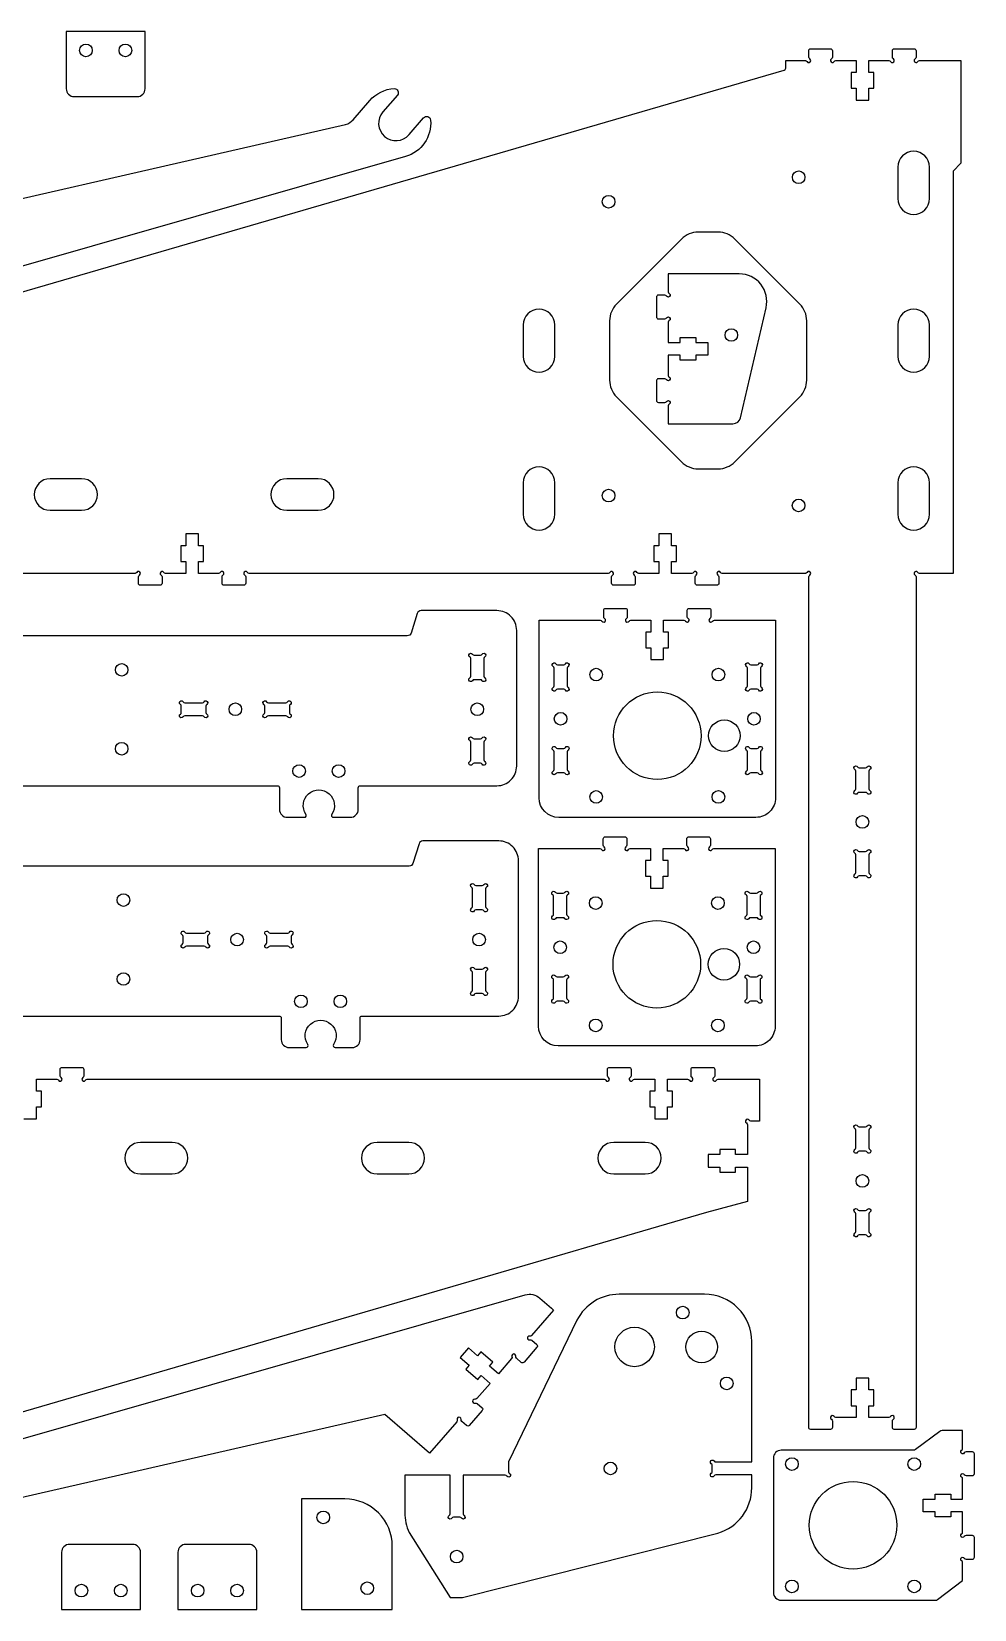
# Model space of a CAD drawing. Extents: x 22 to 872, y 44 to 444.
# Drawn here: x 248 to 487.1, y 44.5 to 444.5 of the extents above; entities that cross this region are included whole.
import ezdxf

# ---------------------------------------------------------------- set-up
doc = ezdxf.new("R2010")
doc.units = 0
doc.header["$MEASUREMENT"] = 0
doc.layers.get('0').update_dxf_attribs({"linetype": 'CONTINUOUS'})

msp = doc.modelspace()

# ---------------------------------------------------------------- linework, layer by layer
at = {"color": 0}
for points in [[(256.801881, 444.451856), (256.801881, 429.953836, 0.4142135624), (258.801881, 427.953836), (274.801881, 427.953836, 0.4142135624), (276.801881, 429.953836), (276.801881, 444.451859)], [(475.714022, 402.090239), (475.714022, 410.09024, 1), (467.714022, 410.09024), (467.714022, 402.090239, 0.9999999131)], [(394.609393, 371.123582), (394.609382, 356.094144, 0.1989123175), (396.366737, 351.851502), (412.852004, 335.366211, 0.1989124853), (417.094644, 333.608846), (422.124081, 333.608843, 0.1989124853), (426.366724, 335.3662), (442.85202, 351.851463, 0.1989123175), (444.609382, 356.094102), (444.609394, 371.123531, 0.1989123361), (442.852035, 375.366172), (426.366752, 391.851454, 0.1989123583), (422.124112, 393.608814), (417.094675, 393.608814, 0.1989123583), (412.852034, 391.851455), (396.366752, 375.366172, 0.1989123361)], [(412.482442, 361.147931), (412.482442, 362.422925), (409.48247, 362.422925), (409.48247, 357.288954, 0.2679491924), (409.73247, 356.855941, -1.3032230416), (409.049458, 356.172927, 0.2679482665), (408.616446, 356.422926), (406.982418, 356.422926, 0.4142135624), (406.482418, 355.922926), (406.482418, 350.922928, 0.4142135624), (406.982418, 350.422928), (408.616445, 350.422931, 0.2679491924), (409.049457, 350.672931, -1.3032230416), (409.732471, 349.98992, 0.2679482665), (409.482473, 349.556908), (409.48247, 345.022939), (425.892921, 345.022939, 0.3489883788), (427.841296, 346.571458), (434.300153, 374.444787, 0.4825924607), (427.48247, 383.022922), (409.48247, 383.022923), (409.48247, 378.488955, 0.2679491924), (409.73247, 378.055942, -1.3032230416), (409.049458, 377.372928, 0.2679482665), (408.616446, 377.622927), (406.982418, 377.622927, 0.4142135624), (406.482418, 377.122927), (406.482418, 372.12293, 0.4142135624), (406.982418, 371.62293), (408.616445, 371.622933, 0.2679491924), (409.049457, 371.872933, -1.3032230416), (409.732471, 371.189921, 0.2679482665), (409.482473, 370.756909), (409.48247, 365.622936), (412.482442, 365.622936), (412.482442, 366.897931), (416.48247, 366.897931), (416.48247, 365.622936), (419.48247, 365.622936), (419.48247, 362.422925), (416.48247, 362.422925), (416.48247, 361.147931)], [(380.714022, 362.090239), (380.714022, 370.09024, 1), (372.714022, 370.09024), (372.714022, 362.090239, 0.9999999131)], [(475.714022, 362.090239), (475.714022, 370.09024, 1), (467.714022, 370.09024), (467.714022, 362.090239, 0.9999999131)], [(380.714022, 322.090239), (380.714022, 330.09024, 1), (372.714022, 330.09024), (372.714022, 322.090239, 0.9999999131)], [(467.714022, 330.09024), (467.714022, 322.090239, 0.9999999131), (475.714022, 322.090239), (475.714022, 330.09024, 1)], [(260.714025, 331.090241), (252.714025, 331.090241, 0.9999999789), (252.714025, 323.090241), (260.714025, 323.090241, 0.9999999131)], [(320.714025, 331.090241), (312.714025, 331.090241, 0.9999999789), (312.714025, 323.090241), (320.714025, 323.090241, 0.9999999131)], [(414.553684, 295.665001, -0.2679491924), (414.303684, 296.098014), (414.303681, 297.732041, -0.4142135624), (414.803681, 298.232041), (419.803679, 298.232041, -0.4142135624), (420.303679, 297.732041), (420.303679, 296.098012, -0.2679482665), (420.05368, 295.665001, 1.3032230416), (420.736694, 294.981989, -0.2679491924), (421.169707, 295.231989), (436.703671, 295.231989), (436.703671, 250.231987, -0.4142136288), (431.703676, 245.231989), (381.703678, 245.231989, -0.4142135266), (376.703684, 250.231987), (376.703684, 295.231989), (392.237659, 295.231986, -0.2679482665), (392.670671, 294.981987, 1.3032230416), (393.353683, 295.665001, -0.2679491924), (393.103683, 296.098014), (393.10368, 297.732041, -0.4142135624), (393.60368, 298.232041), (398.603677, 298.232041, -0.4142135624), (399.103677, 297.732041), (399.103677, 296.098012, -0.2679482665), (398.853678, 295.665001, 1.3032230416), (399.536693, 294.981989, -0.2679491924), (399.969706, 295.231989), (405.103677, 295.231989), (405.103677, 292.232017), (403.828682, 292.232017), (403.828682, 288.231989), (405.103677, 288.231989), (405.103677, 285.231989), (408.303688, 285.231989), (408.303688, 288.231989), (409.578682, 288.231989), (409.578682, 292.232017), (408.303688, 292.232017), (408.303688, 295.231989), (413.437661, 295.231986, -0.2679482665), (413.870672, 294.981987, 1.3032230416)], [(361.830406, 280.149377), (360.262539, 280.14938, 0.2679491924), (359.829525, 279.89938, -1.3032230416), (359.146511, 280.582391, 0.2679482665), (359.39651, 281.015403), (359.39651, 285.483353, 0.2679491924), (359.14651, 285.916365, -1.3032230416), (359.829522, 286.599379, 0.2679482665), (360.262534, 286.349381), (361.830404, 286.349378, 0.2679491924), (362.263417, 286.599378, -1.3032230416), (362.946431, 285.916367, 0.2679482665), (362.696433, 285.483355), (362.69643, 281.015405, 0.2679491924), (362.94643, 280.582392, -1.3032230416), (362.263418, 279.899378, 0.2679482665)], [(383.400626, 277.481987, 0.2679482665), (382.967614, 277.731986), (381.399746, 277.731989, 0.2679491924), (380.966733, 277.481989, -1.3032230416), (380.283719, 278.165001, 0.2679482665), (380.533718, 278.598013), (380.533718, 283.065963, 0.2679491924), (380.283718, 283.498975, -1.3032230416), (380.96673, 284.181989, 0.2679482665), (381.399742, 283.931991), (382.967612, 283.931988, 0.2679491924), (383.400624, 284.181988, -1.3032230416), (384.083638, 283.498976, 0.2679482665), (383.83364, 283.065964), (383.833637, 278.598015, 0.2679491924), (384.083637, 278.165001, -1.3032230416)], [(430.439739, 283.931991), (432.007609, 283.931988, 0.2679491924), (432.440622, 284.181988, -1.3032230416), (433.123636, 283.498976, 0.2679482665), (432.873638, 283.065964), (432.873635, 278.598015, 0.2679491924), (433.123635, 278.165001, -1.3032230416), (432.440623, 277.481987, 0.2679482665), (432.007611, 277.731986), (430.439744, 277.731989, 0.2679491924), (430.00673, 277.481989, -1.3032230416), (429.323716, 278.165001, 0.2679482665), (429.573715, 278.598013), (429.573715, 283.065963, 0.2679491924), (429.323715, 283.498975, -1.3032230416), (430.006727, 284.181989, 0.2679482665)], [(291.763458, 270.749419, 0.2679482665), (291.330446, 270.999418), (286.862496, 270.999421, 0.2679491924), (286.429484, 270.749421, -1.3032230416), (285.74647, 271.432433, 0.2679482665), (285.996468, 271.865445), (285.996471, 273.433312, 0.2679491924), (285.746471, 273.866324, -1.3032230416), (286.429482, 274.549338, 0.2679482665), (286.862494, 274.29934), (291.330444, 274.29934, 0.2679491924), (291.763457, 274.54934, -1.3032230416), (292.446471, 273.866329, 0.2679482665), (292.196472, 273.433317), (292.196469, 271.865446, 0.2679491924), (292.446469, 271.432433, -1.3032230416)], [(313.646469, 271.432433, -1.3032230416), (312.963457, 270.749419, 0.2679482665), (312.530445, 270.999418), (308.062495, 270.999421, 0.2679491924), (307.629483, 270.749421, -1.3032230416), (306.946469, 271.432433, 0.2679482665), (307.196467, 271.865445), (307.19647, 273.433312, 0.2679491924), (306.94647, 273.866324, -1.3032230416), (307.629482, 274.549338, 0.2679482665), (308.062494, 274.29934), (312.530443, 274.29934, 0.2679491924), (312.963457, 274.54934, -1.3032230416), (313.646471, 273.866329, 0.2679482665), (313.396472, 273.433317), (313.396469, 271.865446, 0.2679491924)], [(360.262534, 265.149382), (361.830404, 265.149379, 0.2679491924), (362.263417, 265.399379, -1.3032230416), (362.946431, 264.716367, 0.2679482665), (362.696433, 264.283355), (362.69643, 259.815406, 0.2679491924), (362.94643, 259.382392, -1.3032230416), (362.263418, 258.699378, 0.2679482665), (361.830406, 258.949377), (360.262539, 258.94938, 0.2679491924), (359.829525, 258.69938, -1.3032230416), (359.146511, 259.382392, 0.2679482618), (359.39651, 259.815404), (359.39651, 264.283354, 0.2679491924), (359.14651, 264.716366, -1.3032230416), (359.829522, 265.39938, 0.2679482665)], [(380.283719, 256.965001, 0.2679482665), (380.533718, 257.398013), (380.533718, 261.865963, 0.2679491924), (380.283718, 262.298976, -1.3032230298), (380.96673, 262.98199, 0.2679482665), (381.399742, 262.731992), (382.967612, 262.731989, 0.2679491924), (383.400624, 262.981989, -1.3032230416), (384.083638, 262.298977, 0.2679482618), (383.83364, 261.865965), (383.833637, 257.398015, 0.2679491924), (384.083637, 256.965002, -1.3032230298), (383.400626, 256.281988, 0.2679482665), (382.967614, 256.531987), (381.399746, 256.53199, 0.2679491924), (380.966733, 256.28199, -1.3032230416)], [(432.873635, 257.398015, 0.2679491924), (433.123635, 256.965002, -1.3032230416), (432.440623, 256.281988, 0.2679482665), (432.007611, 256.531987), (430.439744, 256.53199, 0.2679491924), (430.00673, 256.28199, -1.3032230416), (429.323716, 256.965001, 0.2679482665), (429.573715, 257.398013), (429.573715, 261.865963, 0.2679491924), (429.323715, 262.298976, -1.3032230416), (430.006727, 262.98199, 0.2679482665), (430.439739, 262.731992), (432.007609, 262.731989, 0.2679491924), (432.440622, 262.981989, -1.3032230416), (433.123636, 262.298977, 0.2679482618), (432.873638, 261.865965)], [(456.814054, 257.357274, -1.3032230416), (457.497066, 258.040288, 0.2679482665), (457.930078, 257.79029), (459.497945, 257.790287, 0.2679491924), (459.930958, 258.040287, -1.3032230416), (460.613972, 257.357276, 0.2679482665), (460.363974, 256.924264), (460.363974, 252.456314, 0.2679491924), (460.613974, 252.023301, -1.3032230416), (459.930962, 251.340287, 0.2679482665), (459.49795, 251.590286), (457.93008, 251.590289, 0.2679491924), (457.497066, 251.340289, -1.3032230416), (456.814052, 252.0233, 0.2679482618), (457.064051, 252.456312), (457.064054, 256.924262, 0.2679491924)], [(414.436025, 237.746436, -0.2679491924), (414.186025, 238.179449), (414.186022, 239.813476, -0.4142135624), (414.686022, 240.313476), (419.68602, 240.313476, -0.4142135624), (420.18602, 239.813476), (420.18602, 238.179447, -0.2679482665), (419.936021, 237.746436, 1.3032230416), (420.619035, 237.063424, -0.2679491924), (421.052048, 237.313424), (436.586012, 237.313424), (436.586012, 192.313422, -0.4142136288), (431.586017, 187.313424), (381.586019, 187.313424, -0.4142135266), (376.586025, 192.313422), (376.586025, 237.313424), (392.12, 237.313421, -0.2679482665), (392.553012, 237.063422, 1.3032230416), (393.236024, 237.746436, -0.2679491924), (392.986024, 238.179449), (392.986021, 239.813476, -0.4142135624), (393.486021, 240.313476), (398.486018, 240.313476, -0.4142135624), (398.986018, 239.813476), (398.986018, 238.179447, -0.2679482665), (398.736019, 237.746436, 1.3032230416), (399.419034, 237.063424, -0.2679491924), (399.852047, 237.313424), (404.986018, 237.313424), (404.986018, 234.313452), (403.711023, 234.313452), (403.711023, 230.313424), (404.986018, 230.313424), (404.986018, 227.313424), (408.186029, 227.313424), (408.186029, 230.313424), (409.461023, 230.313424), (409.461023, 234.313452), (408.186029, 234.313452), (408.186029, 237.313424), (413.320002, 237.313421, -0.2679482665), (413.753013, 237.063422, 1.3032230416)], [(459.930958, 236.840288, -1.3032230416), (460.613972, 236.157276, 0.2679482665), (460.363974, 235.724264), (460.363974, 231.256315, 0.2679491924), (460.613974, 230.823301, -1.3032230416), (459.930962, 230.140287, 0.2679482665), (459.49795, 230.390286), (457.93008, 230.390289, 0.2679491924), (457.497066, 230.140289, -1.3032230416), (456.814052, 230.823301, 0.2679482665), (457.064051, 231.256313), (457.064054, 235.724263, 0.2679491924), (456.814054, 236.157275, -1.3032230416), (457.497066, 236.840289, 0.2679482665), (457.930078, 236.590291), (459.497945, 236.590288, 0.2679491924)], [(362.281923, 221.768338), (360.714056, 221.768341, 0.2679491924), (360.281042, 221.518341, -1.3032230416), (359.598028, 222.201352, 0.2679482665), (359.848027, 222.634364), (359.848027, 227.102314, 0.2679491924), (359.598027, 227.535326, -1.3032230416), (360.281039, 228.21834, 0.2679482665), (360.714051, 227.968342), (362.281921, 227.968339, 0.2679491924), (362.714934, 228.218339, -1.3032230416), (363.397948, 227.535328, 0.2679482665), (363.14795, 227.102316), (363.147947, 222.634366, 0.2679491924), (363.397947, 222.201353, -1.3032230416), (362.714935, 221.518339, 0.2679482665)], [(383.282967, 219.563422, 0.2679482665), (382.849955, 219.813421), (381.282087, 219.813424, 0.2679491924), (380.849074, 219.563424, -1.3032230416), (380.16606, 220.246436, 0.2679482665), (380.416059, 220.679448), (380.416059, 225.147398, 0.2679491924), (380.166059, 225.58041, -1.3032230416), (380.849071, 226.263424, 0.2679482665), (381.282083, 226.013426), (382.849953, 226.013423, 0.2679491924), (383.282965, 226.263423, -1.3032230416), (383.965979, 225.580411, 0.2679482665), (383.715981, 225.147399), (383.715978, 220.67945, 0.2679491924), (383.965978, 220.246436, -1.3032230416)], [(430.32208, 226.013426), (431.88995, 226.013423, 0.2679491924), (432.322963, 226.263423, -1.3032230416), (433.005977, 225.580411, 0.2679482665), (432.755979, 225.147399), (432.755976, 220.67945, 0.2679491924), (433.005976, 220.246436, -1.3032230416), (432.322964, 219.563422, 0.2679482665), (431.889952, 219.813421), (430.322085, 219.813424, 0.2679491924), (429.889071, 219.563424, -1.3032230416), (429.206057, 220.246436, 0.2679482665), (429.456056, 220.679448), (429.456056, 225.147398, 0.2679491924), (429.206056, 225.58041, -1.3032230416), (429.889068, 226.263424, 0.2679482665)], [(292.214975, 212.36838, 0.2679482665), (291.781963, 212.618379), (287.314013, 212.618382, 0.2679491924), (286.881001, 212.368382, -1.3032230416), (286.197987, 213.051394, 0.2679482665), (286.447985, 213.484406), (286.447988, 215.052273, 0.2679491924), (286.197988, 215.485285, -1.3032230416), (286.880999, 216.168299, 0.2679482665), (287.314011, 215.918301), (291.781961, 215.918301, 0.2679491924), (292.214974, 216.168301, -1.3032230416), (292.897988, 215.48529, 0.2679482665), (292.647989, 215.052278), (292.647986, 213.484407, 0.2679491924), (292.897986, 213.051394, -1.3032230416)], [(314.097986, 213.051394, -1.3032230416), (313.414974, 212.36838, 0.2679482665), (312.981962, 212.618379), (308.514012, 212.618382, 0.2679491924), (308.081, 212.368382, -1.3032230416), (307.397986, 213.051394, 0.2679482665), (307.647984, 213.484406), (307.647987, 215.052273, 0.2679491924), (307.397987, 215.485285, -1.3032230416), (308.080999, 216.168299, 0.2679482665), (308.514011, 215.918301), (312.98196, 215.918301, 0.2679491924), (313.414974, 216.168301, -1.3032230416), (314.097988, 215.48529, 0.2679482665), (313.847989, 215.052278), (313.847986, 213.484407, 0.2679491924)], [(360.714051, 206.768343), (362.281921, 206.76834, 0.2679491924), (362.714934, 207.01834, -1.3032230416), (363.397948, 206.335328, 0.2679482665), (363.14795, 205.902316), (363.147947, 201.434367, 0.2679491924), (363.397947, 201.001353, -1.3032230416), (362.714935, 200.318339, 0.2679482665), (362.281923, 200.568338), (360.714056, 200.568341, 0.2679491924), (360.281042, 200.318341, -1.3032230416), (359.598028, 201.001353, 0.2679482618), (359.848027, 201.434365), (359.848027, 205.902315, 0.2679491924), (359.598027, 206.335327, -1.3032230416), (360.281039, 207.018341, 0.2679482665)], [(380.16606, 199.046436, 0.2679482665), (380.416059, 199.479448), (380.416059, 203.947398, 0.2679491924), (380.166059, 204.380411, -1.3032230298), (380.849071, 205.063425, 0.2679482665), (381.282083, 204.813427), (382.849953, 204.813424, 0.2679491924), (383.282965, 205.063424, -1.3032230416), (383.965979, 204.380412, 0.2679482618), (383.715981, 203.9474), (383.715978, 199.47945, 0.2679491924), (383.965978, 199.046437, -1.3032230298), (383.282967, 198.363423, 0.2679482665), (382.849955, 198.613422), (381.282087, 198.613425, 0.2679491924), (380.849074, 198.363425, -1.3032230416)], [(432.755976, 199.47945, 0.2679491924), (433.005976, 199.046437, -1.3032230416), (432.322964, 198.363423, 0.2679482665), (431.889952, 198.613422), (430.322085, 198.613425, 0.2679491924), (429.889071, 198.363425, -1.3032230416), (429.206057, 199.046436, 0.2679482665), (429.456056, 199.479448), (429.456056, 203.947398, 0.2679491924), (429.206056, 204.380411, -1.3032230416), (429.889068, 205.063425, 0.2679482665), (430.32208, 204.813427), (431.88995, 204.813424, 0.2679491924), (432.322963, 205.063424, -1.3032230416), (433.005977, 204.380412, 0.2679482618), (432.755979, 203.9474)], [(457.064051, 161.45618), (457.064054, 165.92413, 0.2679491924), (456.814054, 166.357142, -1.3032230416), (457.497066, 167.040156, 0.2679482665), (457.930078, 166.790158), (459.497945, 166.790155, 0.2679491924), (459.930958, 167.040155, -1.3032230416), (460.613972, 166.357144, 0.2679482665), (460.363974, 165.924132), (460.363974, 161.456182, 0.2679491924), (460.613974, 161.023169, -1.3032230416), (459.930962, 160.340155, 0.2679482665), (459.49795, 160.590154), (457.93008, 160.590157, 0.2679491924), (457.497066, 160.340157, -1.3032230416), (456.814052, 161.023168, 0.2679482618)], [(283.662252, 162.858774), (275.662251, 162.858774, 0.9999999131), (275.662252, 154.858774), (283.662252, 154.858774, 0.9999999789)], [(343.662252, 162.858774), (335.662251, 162.858774, 0.9999999131), (335.662252, 154.858774), (343.662252, 154.858774, 0.9999999789)], [(403.662252, 162.858774), (395.662251, 162.858774, 0.9999999131), (395.662252, 154.858774), (403.662252, 154.858774, 0.9999999789)], [(457.93008, 139.390157, 0.2679491924), (457.497066, 139.140157, -1.3032230416), (456.814052, 139.823169, 0.2679482665), (457.064051, 140.256181), (457.064054, 144.724131, 0.2679491924), (456.814054, 145.157143, -1.3032230416), (457.497066, 145.840157, 0.2679482665), (457.930078, 145.590159), (459.497945, 145.590156, 0.2679491924), (459.930958, 145.840156, -1.3032230416), (460.613972, 145.157144, 0.2679482665), (460.363974, 144.724132), (460.363974, 140.256183, 0.2679491924), (460.613974, 139.823169, -1.3032230416), (459.930962, 139.140155, 0.2679482665), (459.49795, 139.390154)], [(430.653893, 81.836239), (430.654255, 112.361479, 0.4142136339), (418.654403, 124.361623), (397.046602, 124.36188, 0.2832895926), (386.329132, 117.759913), (369.005036, 81.849232), (369.004409, 79.357934, 0.2679482665), (369.254304, 78.924863, -1.3032230416), (368.571125, 78.242015, 0.2679491924), (368.138172, 78.492119), (357.478754, 78.49216), (357.478638, 68.709326, 0.2679482665), (357.728533, 68.276255, -1.3032230416), (357.045353, 67.593407, 0.2679491924), (356.612401, 67.843511), (355.044533, 67.843885, 0.2679482665), (354.611462, 67.593991, -1.3032230416), (353.928614, 68.27717, 0.2679491924), (354.178718, 68.710122), (354.178834, 78.492199), (342.6542, 78.494944), (342.653749, 69.026733, 0.1096734397), (343.781117, 63.948612), (354.178429, 47.492231), (357.271293, 47.49224), (422.089445, 63.802389, 0.3315058143), (430.653815, 75.299919), (430.653854, 78.53632), (421.519509, 78.536428, 0.2679482665), (421.086438, 78.286534, -1.3032230416), (420.40359, 78.969713, 0.2679491924), (420.653694, 79.402665), (420.654068, 80.970532, 0.2679482618), (420.404174, 81.403605, -1.3032230416), (421.087353, 82.086452, 0.2679491924), (421.520304, 81.836348)], [(316.497044, 72.45211), (316.496712, 44.45211), (339.496712, 44.451837), (339.496903, 60.451835, 0.4142136339), (327.497051, 72.451979)], [(275.648033, 44.45185), (275.648033, 58.94987, 0.4142135624), (273.648033, 60.94987), (257.648033, 60.94987, 0.4142135624), (255.648033, 58.94987), (255.648033, 44.451847)], [(305.142369, 44.451851), (305.142369, 58.949871, 0.4142135624), (303.142369, 60.949871), (287.142369, 60.949871, 0.4142135624), (285.142369, 58.949871), (285.142369, 44.451848)]]:
    msp.add_lwpolyline(points, format="xyb", close=True, dxfattribs=at)
for points in [[(439.263574, 436.590824), (439.263533, 437.090212), (439.763574, 437.090212), (444.247996, 437.090212, -0.2679491924), (444.681008, 436.840212, 1.3032230416), (445.364022, 437.523223, -0.2679482665), (445.114024, 437.956235), (445.114024, 439.590264, -0.4142135624), (445.614024, 440.090264), (450.614021, 440.090264, -0.4142135624), (451.114021, 439.590264), (451.114018, 437.956237, -0.2679491924), (450.864018, 437.523224, 1.3032230416), (451.54703, 436.84021, -0.2679482665), (451.980042, 437.090209), (457.114007, 437.090212), (457.114007, 434.09024), (455.839013, 434.09024), (455.839013, 430.090212), (457.114007, 430.090212), (457.114007, 427.090212), (460.314018, 427.090212), (460.314018, 430.090212), (461.589013, 430.090212), (461.589013, 434.09024), (460.314018, 434.09024), (460.314018, 437.090212), (465.448012, 437.090212, -0.2679491924), (465.881024, 436.840212, 1.3032230416), (466.564038, 437.523223, -0.2679482665), (466.31404, 437.956235), (466.31404, 439.590264, -0.4142135624), (466.81404, 440.090264), (471.814038, 440.090264, -0.4142135624), (472.314038, 439.590264), (472.314035, 437.956237, -0.2679491924), (472.064035, 437.523224, 1.3032230416), (472.747046, 436.84021, -0.2679482805), (473.180058, 437.090209), (483.714022, 437.09021), (483.714022, 432.09021), (483.714022, 411.090242), (481.714022, 409.090238), (481.714022, 307.09024), (473.180058, 307.090243, -0.2679482665), (472.747047, 307.340241, 1.3032230416), (472.064035, 306.657226, -0.2679491924), (472.314035, 306.224214), (472.314038, 90.590157, -0.4142135624), (471.814038, 90.090157), (466.81404, 90.090157, -0.4142135624), (466.31404, 90.590157), (466.31404, 92.224185, -0.2679482665), (466.564038, 92.657197, 1.3032230298), (465.881024, 93.340209, -0.2679491924), (465.448012, 93.090209), (460.314018, 93.090209), (460.314018, 96.090181), (461.589013, 96.090181), (461.589013, 100.090209), (460.314018, 100.090209), (460.314018, 103.090209), (457.114007, 103.090209), (457.114007, 100.090209), (455.839013, 100.090209), (455.839013, 96.090181), (457.114007, 96.090181), (457.114007, 93.090209), (451.980042, 93.090212, -0.2679482665), (451.54703, 93.34021, 1.3032230416), (450.864018, 92.657195, -0.2679491924), (451.114018, 92.224183), (451.114021, 90.590157, -0.4142135624), (450.614021, 90.090157), (445.614024, 90.090157, -0.4142135624), (445.114024, 90.590146), (445.114024, 306.224216, -0.2679482665), (445.364022, 306.657228, 1.3032230416), (444.681008, 307.34024, -0.2679491924), (444.247996, 307.09024), (423.180058, 307.090243, -0.2679482665), (422.747047, 307.340241, 1.3032230416), (422.064035, 306.657226, -0.2679491924), (422.314035, 306.224214), (422.314038, 304.590188, -0.4142135624), (421.814038, 304.090188), (416.81404, 304.090188, -0.4142135624), (416.31404, 304.590188), (416.31404, 306.224216, -0.2679482665), (416.564038, 306.657228, 1.3032230416), (415.881024, 307.34024, -0.2679491924), (415.448012, 307.09024), (410.314018, 307.09024), (410.314018, 310.090212), (411.589013, 310.090212), (411.589013, 314.09024), (410.314018, 314.09024), (410.314018, 317.09024), (407.114007, 317.09024), (407.114007, 314.09024), (405.839013, 314.09024), (405.839013, 310.090212), (407.114007, 310.090212), (407.114007, 307.09024), (401.980042, 307.090243, -0.2679482665), (401.54703, 307.340241, 1.3032230416), (400.864018, 306.657226, -0.2679491924), (401.114018, 306.224214), (401.114021, 304.590188, -0.4142135624), (400.614021, 304.090188), (395.614024, 304.090188, -0.4142135624), (395.114024, 304.590188), (395.114024, 306.224216, -0.2679482665), (395.364022, 306.657228, 1.3032230416), (394.681008, 307.34024, -0.2679491924), (394.247996, 307.09024), (303.180054, 307.090243, -0.2679482665), (302.747043, 307.340241, 1.3032230416), (302.064031, 306.657226, -0.2679491924), (302.314031, 306.224214), (302.314034, 304.590188, -0.4142135624), (301.814034, 304.090188), (296.814036, 304.090188, -0.4142135624), (296.314036, 304.590188), (296.314036, 306.224216, -0.2679482665), (296.564034, 306.657228, 1.3032230416), (295.88102, 307.34024, -0.2679491924), (295.448008, 307.09024), (290.314014, 307.09024), (290.314014, 310.090212), (291.589009, 310.090212), (291.589009, 314.09024), (290.314014, 314.09024), (290.314014, 317.09024), (287.114003, 317.09024), (287.114003, 314.09024), (285.839009, 314.09024), (285.839009, 310.090212), (287.114003, 310.090212), (287.114003, 307.09024), (281.980038, 307.090243, -0.2679482665), (281.547027, 307.340241, 1.3032230416), (280.864015, 306.657226, -0.2679491924), (281.114015, 306.224214), (281.114018, 304.590188, -0.4142135624), (280.614018, 304.090188), (275.61402, 304.090188, -0.4142135624), (275.11402, 304.590188), (275.11402, 306.224216, -0.2679482665), (275.364018, 306.657228, 1.3032230416), (274.681004, 307.34024, -0.2679491924), (274.247992, 307.09024), (143.180058, 307.090243, -0.2679482665)], [(106.814067, 338.088402), (438.903511, 434.669563, 0.3333698242), (439.263574, 435.149582), (439.263574, 436.590212)], [(193.077989, 390.09094), (327.643405, 420.88321, 0.1456556773), (329.567558, 422.1102), (333.778623, 426.971431, -0.204301879), (339.982961, 429.998241, -0.6607131774), (340.789608, 428.34478), (337.104333, 424.090518, 1), (343.755752, 418.328693), (347.441028, 422.582956, -0.6607131837), (349.192618, 422.02033, -0.3606908932), (342.848325, 412.748405), (157.525443, 359.781567, -0.2532770339)], [(161.368971, 253.261787), (310.373968, 253.261784, -0.4142135624), (310.873968, 252.761784), (310.873968, 247.263764, 0.4142135624), (312.873968, 245.263764), (317.190121, 245.263764, 0.6015939386), (317.604036, 246.044253, -1.8856239851), (324.1439, 246.044253, 0.6015939386), (324.557816, 245.263764), (328.873968, 245.263764, 0.4142135624), (330.873968, 247.263764), (330.873968, 252.761787, -0.4142135624), (331.373968, 253.261787), (366.046471, 253.261784, 0.4142135624), (371.046471, 258.261784), (371.046469, 292.649379, 0.4142137004), (366.046469, 297.649379), (346.781239, 297.649379, 0.3278856907), (345.826924, 296.948181), (344.266019, 291.962966, -0.3278856907), (343.311704, 291.261769), (343.306014, 291.261781), (128.431235, 291.261769, -0.3278856907)], [(161.820488, 194.880748), (310.825485, 194.880745, -0.4142135624), (311.325485, 194.380745), (311.325485, 188.882725, 0.4142135624), (313.325485, 186.882725), (317.641638, 186.882725, 0.6015939386), (318.055553, 187.663214, -1.8856239851), (324.595417, 187.663214, 0.6015939386), (325.009333, 186.882725), (329.325485, 186.882725, 0.4142135624), (331.325485, 188.882725), (331.325485, 194.380748, -0.4142135624), (331.825485, 194.880748), (366.497988, 194.880745, 0.4142135624), (371.497988, 199.880745), (371.497986, 234.26834, 0.4142137004), (366.497986, 239.26834), (347.232756, 239.26834, 0.3278856907), (346.278441, 238.567142), (344.717536, 233.581927, -0.3278856907), (343.763221, 232.88073), (343.757531, 232.880742), (128.882752, 232.88073, -0.3278856907)], [(246.062263, 168.858775), (249.262274, 168.858775), (249.262274, 171.858775), (250.537268, 171.858775), (250.537268, 175.858803), (249.262274, 175.858803), (249.262274, 178.858775), (254.396239, 178.858772, -0.2679482665), (254.82925, 178.608773, 1.3032230416), (255.512262, 179.291788, -0.2679491924), (255.262262, 179.724801), (255.262259, 181.358827, -0.4142135624), (255.762259, 181.858827), (260.762257, 181.858827, -0.4142135624), (261.262257, 181.358827), (261.262257, 179.724799, -0.2679482665), (261.012258, 179.291787, 1.3032230416), (261.695272, 178.608775, -0.2679491924), (262.128285, 178.858775), (393.196219, 178.858772, -0.2679482665), (393.629231, 178.608773, 1.3032230416), (394.312243, 179.291788, -0.2679491924), (394.062243, 179.724801), (394.06224, 181.358827, -0.4142135624), (394.56224, 181.858827), (399.562237, 181.858827, -0.4142135624), (400.062237, 181.358827), (400.062237, 179.724799, -0.2679482665), (399.812238, 179.291787, 1.3032230416), (400.495252, 178.608775, -0.2679491924), (400.928265, 178.858775), (406.062259, 178.858775), (406.062259, 175.858803), (404.787265, 175.858803), (404.787265, 171.858775), (406.062259, 171.858775), (406.062259, 168.858775), (409.26227, 168.858775), (409.26227, 171.858775), (410.537265, 171.858775), (410.537265, 175.858803), (409.26227, 175.858803), (409.26227, 178.858775), (414.396235, 178.858772, -0.2679482665), (414.829247, 178.608773, 1.3032230416), (415.512259, 179.291788, -0.2679491924), (415.262259, 179.724801), (415.262256, 181.358827, -0.4142135624), (415.762256, 181.858827), (420.762253, 181.858827, -0.4142135624), (421.262253, 181.358827), (421.262253, 179.724799, -0.2679482665), (421.012254, 179.291787, 1.3032230416), (421.695269, 178.608775, -0.2679491924), (422.128282, 178.858775), (432.662282, 178.858775), (432.662282, 168.208776), (430.428235, 168.208776, -0.2679491924), (429.995222, 168.458776, 1.3032230298), (429.312208, 167.775764, -0.2679482665), (429.562207, 167.342752), (429.56221, 159.808781), (426.562238, 159.808781), (426.562238, 161.083776), (422.56221, 161.083776), (422.56221, 159.808781), (419.56221, 159.808781), (419.56221, 156.60877), (422.56221, 156.60877), (422.56221, 155.333776), (426.562238, 155.333776), (426.562238, 156.60877), (429.56221, 156.60877), (429.56221, 147.83314), (419.191147, 145.068121), (97.472766, 51.279451, 0.3333698242)], [(187.866558, 71.243686), (373.18944, 124.210524, -0.2532770339), (376.90767, 123.387897), (379.883948, 120.809681), (380.402676, 120.36033), (374.815032, 113.909983, -0.2679491924), (374.342555, 113.746382, 1.3032230416), (374.4116, 112.782927, -0.2679482665), (374.902577, 112.688371), (376.137645, 111.618486, -0.4142135624), (376.18819, 110.913189), (372.914428, 107.133975, -0.4142135624), (372.20913, 107.08343), (370.974065, 108.153315, -0.2679491924), (370.810463, 108.625793, 1.3032230416), (369.847008, 108.556748, -0.2679482665), (369.752451, 108.065772), (366.390971, 104.185293), (364.123463, 106.149533), (364.958269, 107.113229), (361.934876, 109.732258), (361.100069, 108.768562), (358.83254, 110.73282), (356.737324, 108.314114), (359.004853, 106.349856), (358.170047, 105.38616), (361.193441, 102.767131), (362.028247, 103.730826), (364.295755, 101.766586), (360.934274, 97.88611, -0.2679491924), (360.461797, 97.722509, 1.3032230416), (360.530841, 96.759054, -0.2679482665), (361.021818, 96.664498), (362.256886, 95.594613, -0.4142135624), (362.307432, 94.889316), (359.033669, 91.110101, -0.4142135624), (358.328371, 91.059557), (357.093306, 92.129441, -0.2679491924), (356.929704, 92.601919, 1.3032230416), (355.966249, 92.532874, -0.2679482665), (355.871693, 92.041899), (348.974543, 84.079862), (337.636895, 93.901151), (203.071478, 63.108881, 0.1456556773)], [(477.160356, 46.790843, 0.1627477135), (477.761821, 46.991944), (484.135992, 51.790841), (484.135995, 56.32481, 0.2679491924), (483.885995, 56.757823, -1.3032230416), (484.569006, 57.440837, 0.2679482665), (485.002018, 57.190839), (486.636047, 57.190839, 0.4142135624), (487.136047, 57.690839), (487.136047, 62.690836, 0.4142135624), (486.636047, 63.190836), (485.00202, 63.190833, 0.2679491924), (484.569007, 62.940833, -1.3032230416), (483.885993, 63.623845, 0.2679482665), (484.135992, 64.056857), (484.135995, 69.190829), (481.136023, 69.190829), (481.136023, 67.915835), (477.135995, 67.915835), (477.135995, 69.190829), (474.135995, 69.190829), (474.135995, 72.390841), (477.135995, 72.390841), (477.135995, 73.665835), (481.136023, 73.665835), (481.136023, 72.390841), (484.135995, 72.390841), (484.135995, 77.524812, 0.2679491924), (483.885995, 77.957824, -1.3032230416), (484.569006, 78.640838, 0.2679482665), (485.002018, 78.39084), (486.636047, 78.39084, 0.4142135624), (487.136047, 78.89084), (487.136047, 83.890837, 0.4142135624), (486.636047, 84.390837), (485.00202, 84.390834, 0.2679491924), (484.569007, 84.140834, -1.3032230416), (483.885993, 84.823846, 0.2679482665), (484.135992, 85.256858), (484.135995, 89.790827), (478.9347, 89.790827, 0.1627477225), (478.333235, 89.589727), (472.226175, 84.991927, -0.1627477314), (471.624711, 84.790827), (438.136029, 84.790828, 0.4142135726), (436.136029, 82.790828), (436.136029, 48.790844, 0.4142135521), (438.136029, 46.790844), (477.012294, 46.790843), (477.155444, 46.790843), (477.160764, 46.790843)]]:
    msp.add_lwpolyline(points, format="xyb", dxfattribs=at)
for centre, radius in [((261.802212, 439.675764), 1.6), ((271.802212, 439.675764), 1.6), ((442.560952, 407.51133), 1.6), ((394.363952, 401.31133), 1.6), ((425.48247, 367.52293), 1.6), ((394.345141, 326.81133), 1.6), ((442.542141, 324.31133), 1.6), ((270.871469, 282.649379), 1.6), ((391.203678, 281.431989), 1.6), ((422.203678, 281.431989), 1.6), ((406.703678, 265.931989), 11.1), ((299.69647, 272.649379), 1.6), ((361.046471, 272.649379), 1.6), ((382.183679, 270.231989), 1.6), ((423.703678, 265.931989), 4), ((431.223676, 270.231989), 1.6), ((270.871469, 262.649379), 1.6), ((315.874274, 256.985692), 1.6), ((325.874274, 256.985692), 1.6), ((391.203678, 250.431989), 1.6), ((422.203678, 250.431989), 1.6), ((458.714012, 244.090288), 1.6), ((271.322986, 224.26834), 1.6), ((391.086019, 223.513424), 1.6), ((422.086019, 223.513424), 1.6), ((406.586019, 208.013424), 11.1), ((300.147987, 214.26834), 1.6), ((361.497988, 214.26834), 1.6), ((382.06602, 212.313424), 1.6), ((423.586019, 208.013424), 4), ((431.106017, 212.313424), 1.6), ((271.322986, 204.26834), 1.6), ((316.325791, 198.604653), 1.6), ((326.325791, 198.604653), 1.6), ((391.086019, 192.513424), 1.6), ((422.086019, 192.513424), 1.6), ((458.714012, 153.090156), 1.6), ((413.154434, 119.691594), 1.6), ((400.953865, 110.991332), 5), ((417.953863, 110.987231), 4), ((424.304434, 101.747894), 1.6), ((394.82888, 80.186906), 1.6), ((440.852296, 81.290839), 1.6), ((471.852296, 81.290839), 1.6), ((456.352296, 65.790839), 11.1), ((321.997081, 67.78195), 1.6), ((355.828953, 57.842177), 1.6), ((260.647702, 49.227942), 1.6), ((270.647702, 49.227942), 1.6), ((290.142038, 49.227943), 1.6), ((300.142038, 49.227943), 1.6), ((333.147081, 49.83825), 1.6), ((440.852296, 50.290839), 1.6), ((471.852296, 50.290839), 1.6)]:
    msp.add_circle(centre, radius, dxfattribs=at)

doc.saveas('drawing.dxf')
